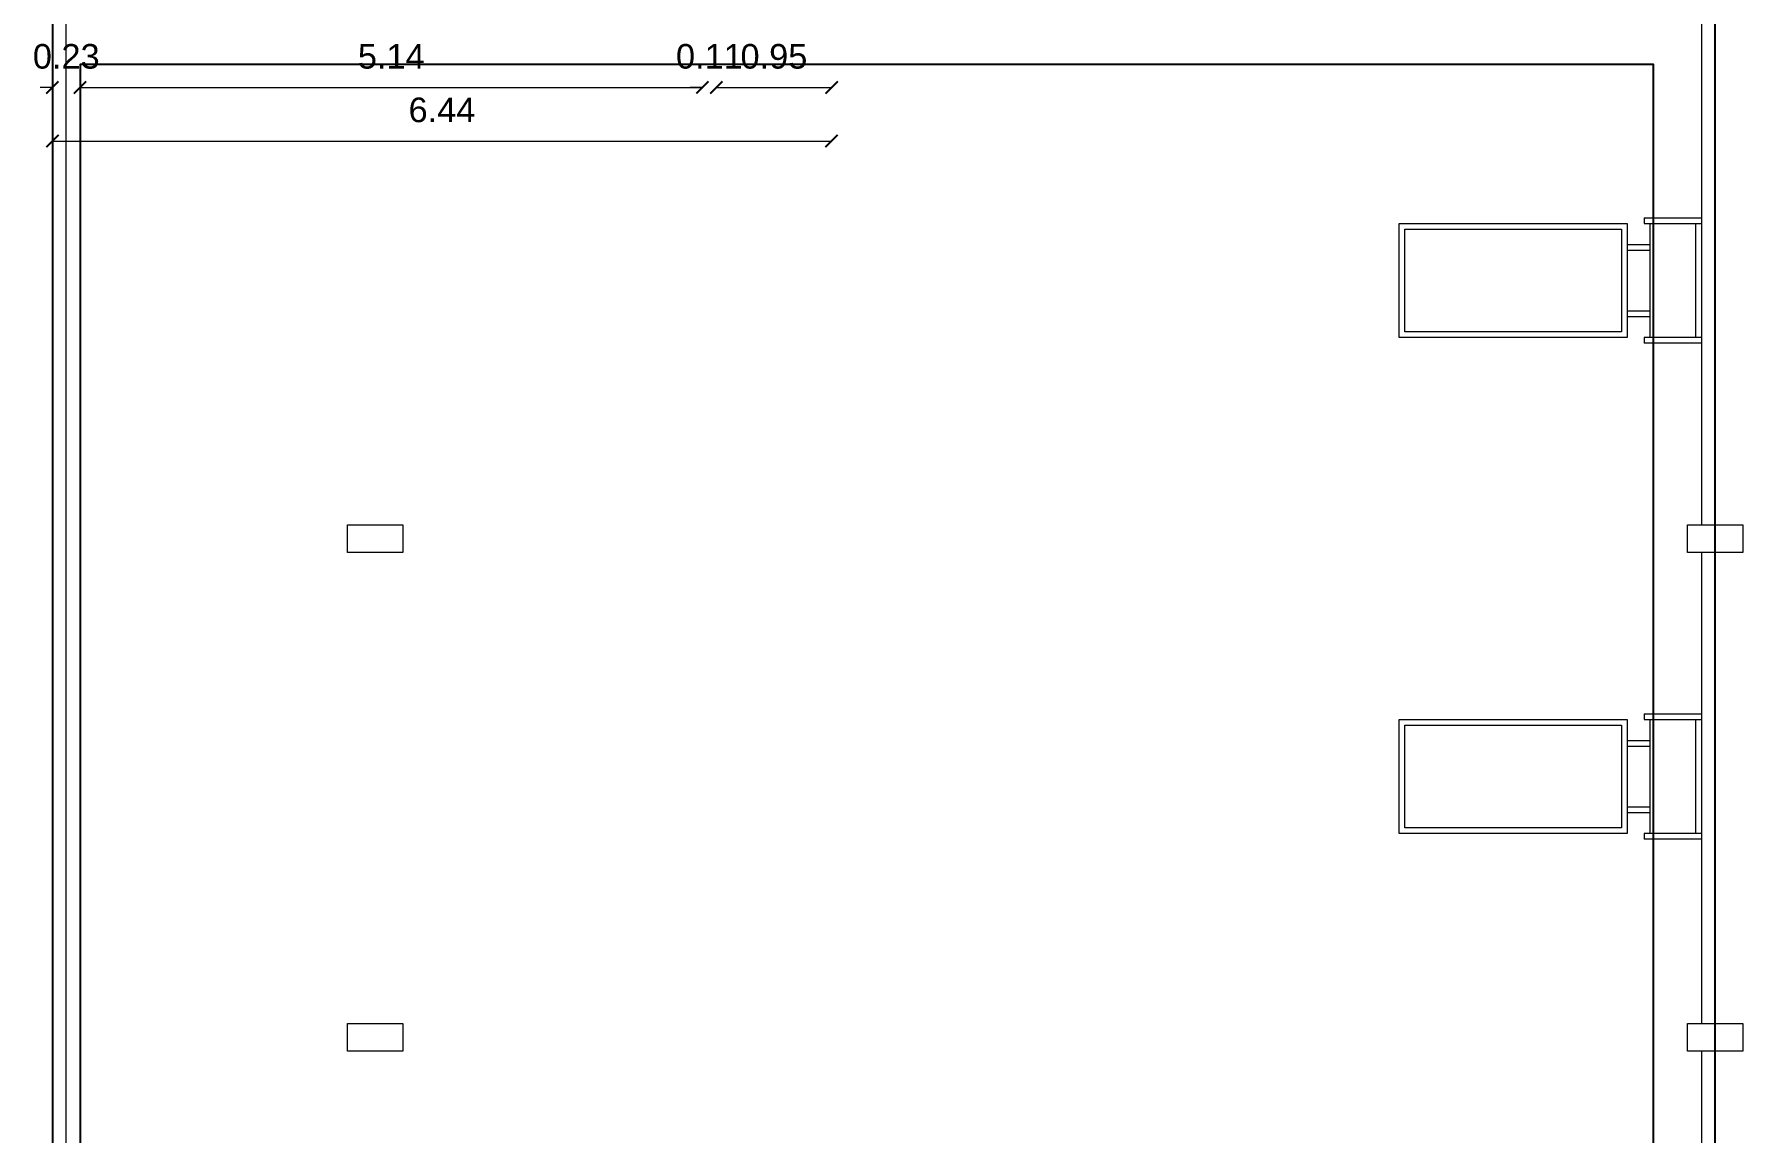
# Model space of a CAD drawing. Header units: metres. Extents: x -1560643 to -1560434, y 43491 to 43663.
# Drawn here: x -1560582.07 to -1560567.95, y 43576.47 to 43585.55 of the extents above; entities that cross this region are included whole.
import ezdxf

# ---------------------------------------------------------------- set-up
doc = ezdxf.new("R2010")
doc.units = ezdxf.units.M
doc.header["$LTSCALE"] = 750
doc.header["$MEASUREMENT"] = 0
doc.layers.get('0').update_dxf_attribs({"lineweight": 5})
doc.layers.add('BLK_1_FLR_0_DRINKING_WATER', color=7, linetype='Continuous', lineweight=5)
doc.layers.add('BLK_1_FLR_3_ROOF_AREA', color=54, linetype='Continuous')
doc.layers.add('SOLAR_PANEL', color=3, linetype='Continuous')
doc.styles.add('cent', font='arial.ttf', dxfattribs={"height": 8})

# ---------------------------------------------------------------- blocks, each defined once
blk = doc.blocks.new('_ArchTick')
at = {"color": 0, "linetype": 'ByBlock', "const_width": 0.15}
blk.add_lwpolyline([(-0.5, -0.5), (0.5, 0.5)], dxfattribs=at)
blk = doc.blocks.new('A$C52BB42CC')
for p, q in [((2413.18, 2609.95), (2413.18, 3753.95)), ((2417.68, 2609.95), (2417.68, 3753.95)), ((2949.68, 3753.95), (2949.68, 3587.3)), ((2954.18, 3753.95), (2954.18, 3587.3)), ((2413.18, 3729.61), (2409.18, 3729.61)), ((2422.18, 3729.61), (2624.68, 3729.61)), ((2422.18, 3729.61), (2426.18, 3729.61)), ((2624.68, 3729.61), (2620.68, 3729.61)), ((2629.18, 3729.61), (2666.68, 3729.61)), ((2629.18, 3729.61), (2633.18, 3729.61)), ((2413.18, 3712.19), (2666.68, 3712.19)), ((2931.13, 3687.23), (2931.13, 3685.38)), ((2931.13, 3687.23), (2949.68, 3687.23)), ((2949.68, 3687.23), (2949.68, 3685.38)), ((2851.39, 3685.38), (2925.57, 3685.38)), ((2851.39, 3648.29), (2851.39, 3685.38)), ((2853.24, 3683.52), (2923.71, 3683.52)), ((2853.24, 3650.14), (2853.24, 3683.52)), ((2923.71, 3683.52), (2923.71, 3650.14)), ((2925.57, 3685.38), (2925.57, 3648.29)), ((2931.13, 3685.38), (2949.68, 3685.38)), ((2932.99, 3648.29), (2932.99, 3685.38)), ((2947.82, 3685.38), (2947.82, 3648.29)), ((2925.57, 3678.54), (2932.99, 3678.54)), ((2925.57, 3676.68), (2932.99, 3676.68)), ((2925.57, 3656.99), (2932.99, 3656.99)), ((2925.57, 3655.13), (2932.99, 3655.13)), ((2925.57, 3648.29), (2851.39, 3648.29)), ((2923.71, 3650.14), (2853.24, 3650.14)), ((2931.13, 3648.29), (2931.13, 3646.43)), ((2949.68, 3648.29), (2931.13, 3648.29)), ((2949.68, 3648.29), (2949.68, 3646.43)), ((2949.68, 3646.43), (2931.13, 3646.43)), ((2509.18, 3587.3), (2527.18, 3587.3)), ((2509.18, 3578.3), (2509.18, 3587.3)), ((2527.18, 3587.3), (2527.18, 3578.3)), ((2945.18, 3587.3), (2963.18, 3587.3)), ((2945.18, 3578.3), (2945.18, 3587.3)), ((2963.18, 3587.3), (2963.18, 3578.3)), ((2527.18, 3578.3), (2509.18, 3578.3)), ((2963.18, 3578.3), (2945.18, 3578.3)), ((2949.68, 3578.3), (2949.68, 3425.16)), ((2954.18, 3578.3), (2954.18, 3425.16)), ((2931.13, 3525.86), (2931.13, 3524)), ((2931.13, 3525.86), (2949.68, 3525.86)), ((2949.68, 3525.86), (2949.68, 3524)), ((2851.39, 3524), (2925.57, 3524)), ((2851.39, 3486.91), (2851.39, 3524)), ((2853.24, 3522.15), (2923.71, 3522.15)), ((2853.24, 3488.77), (2853.24, 3522.15)), ((2923.71, 3522.15), (2923.71, 3488.77)), ((2925.57, 3524), (2925.57, 3486.91)), ((2931.13, 3524), (2949.68, 3524)), ((2932.99, 3486.91), (2932.99, 3524)), ((2947.82, 3524), (2947.82, 3486.91)), ((2925.57, 3517.16), (2932.99, 3517.16)), ((2925.57, 3515.31), (2932.99, 3515.31)), ((2925.57, 3495.61), (2932.99, 3495.61)), ((2925.57, 3493.76), (2932.99, 3493.76)), ((2925.57, 3486.91), (2851.39, 3486.91)), ((2923.71, 3488.77), (2853.24, 3488.77)), ((2931.13, 3486.91), (2931.13, 3485.06)), ((2949.68, 3486.91), (2931.13, 3486.91)), ((2949.68, 3486.91), (2949.68, 3485.06)), ((2949.68, 3485.06), (2931.13, 3485.06)), ((2509.18, 3425.16), (2527.18, 3425.16)), ((2509.18, 3416.16), (2509.18, 3425.16)), ((2527.18, 3425.16), (2527.18, 3416.16)), ((2945.18, 3425.16), (2963.18, 3425.16)), ((2945.18, 3416.16), (2945.18, 3425.16)), ((2963.18, 3425.16), (2963.18, 3416.16)), ((2527.18, 3416.16), (2509.18, 3416.16)), ((2963.18, 3416.16), (2945.18, 3416.16)), ((2949.68, 3416.16), (2949.68, 3263.02)), ((2954.18, 3416.16), (2954.18, 3263.02))]:
    blk.add_line(p, q)
at = {"xscale": 4, "yscale": 4, "zscale": 4}
for p in [(2413.18, 3729.61), (2624.68, 3729.61), (2624.68, 3729.61), (2666.68, 3729.61), (2666.68, 3712.19)]:
    blk.add_blockref('_ArchTick', p, dxfattribs=at)
at = {"xscale": 4, "yscale": 4, "zscale": 4, "rotation": 180}
for p in [(2422.18, 3729.61), (2422.18, 3729.61), (2629.18, 3729.61), (2629.18, 3729.61), (2413.18, 3712.19)]:
    blk.add_blockref('_ArchTick', p, dxfattribs=at)
at = {"char_height": 8, "attachment_point": 5, "style": 'cent'}
for s, insert in [('\\A1;0.23', (2417.68, 3739.69)), ('\\A1;5.14', (2523.43, 3739.69)), ('\\A1;0.11', (2626.93, 3739.69)), ('\\A1;0.95', (2647.93, 3739.69)), ('\\A1;6.44', (2539.93, 3722.27))]:
    blk.add_mtext(s, dxfattribs=dict(at, insert=insert))

msp = doc.modelspace()

# ---------------------------------------------------------------- linework, layer by layer
at = {"layer": 'BLK_1_FLR_3_ROOF_AREA', "color": 54}
msp.add_lwpolyline([(-1560581.92059, 43554.12373), (-1560568.17831, 43554.12373), (-1560568.17831, 43600.43373), (-1560581.92059, 43600.43373)], close=True, dxfattribs=at)
at = {"layer": 'SOLAR_PANEL', "color": 3}
msp.add_lwpolyline([(-1560581.69198, 43568.24393), (-1560568.68742, 43568.24393), (-1560568.68742, 43585.29521), (-1560581.69198, 43585.29521)], close=True, dxfattribs=at)

# ---------------------------------------------------------------- block references
at = {"layer": 'BLK_1_FLR_0_DRINKING_WATER', "xscale": 0.0254016284015961, "yscale": 0.0254016284015961, "zscale": 0.0254016284015961}
msp.add_blockref('A$C52BB42CC', (-1560643.21924, 43490.36698), dxfattribs=at)

doc.saveas('drawing.dxf')
